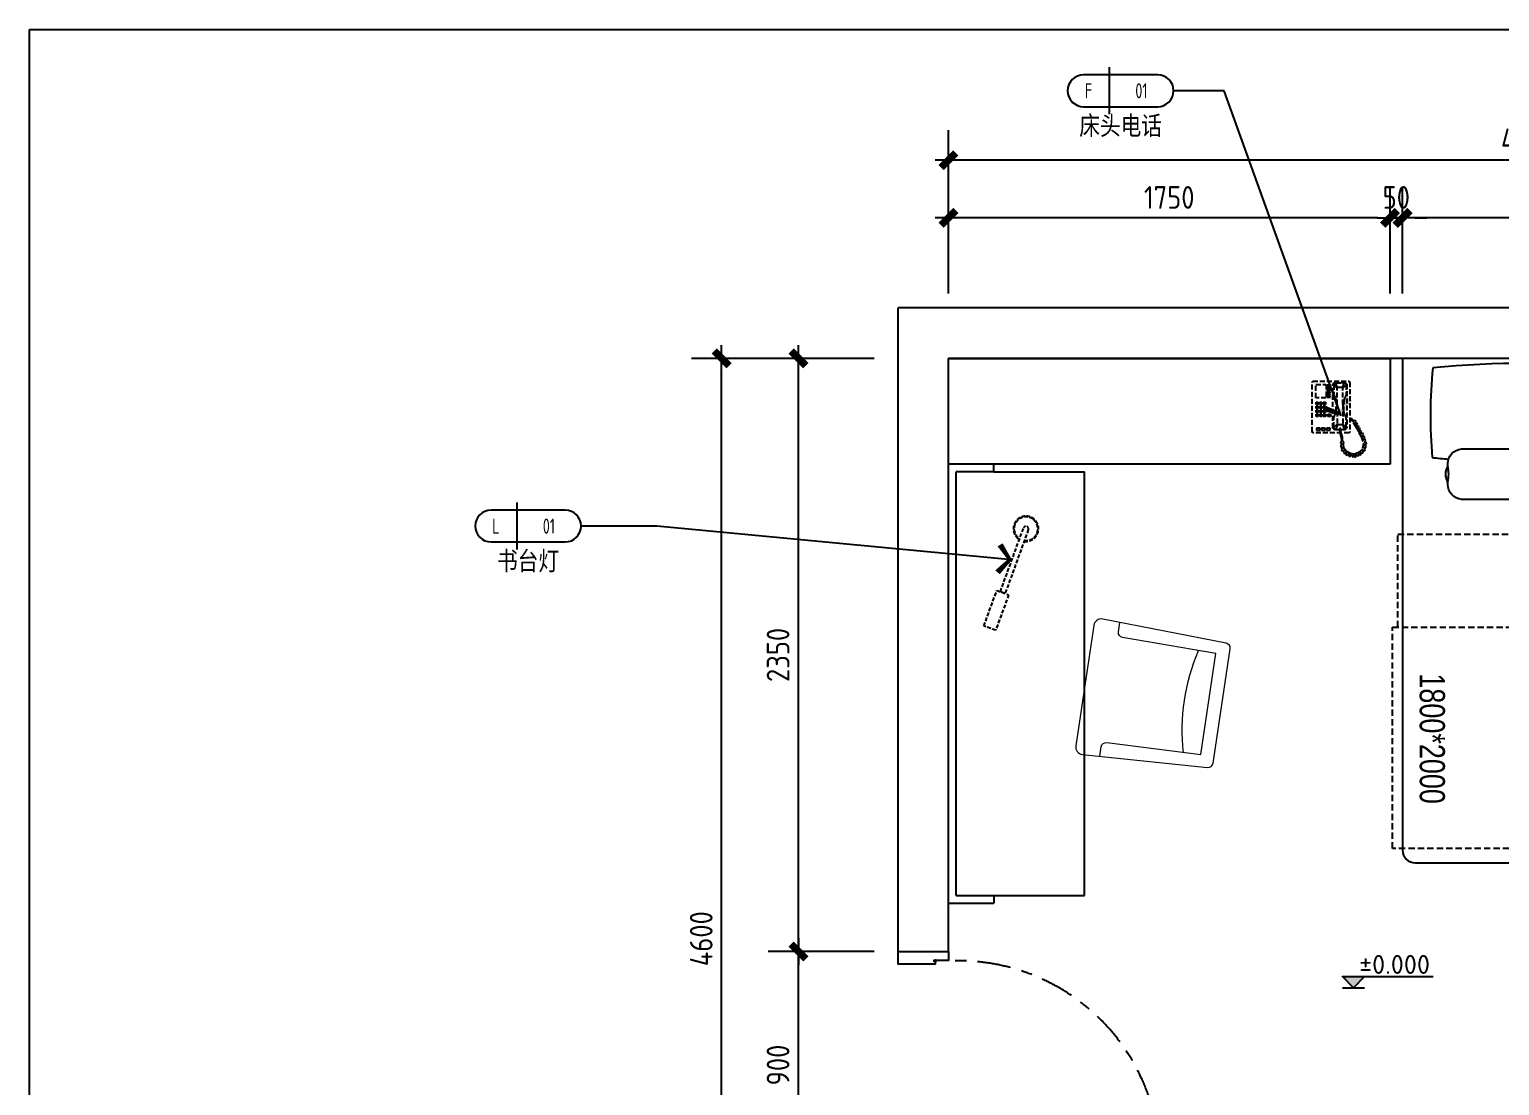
# Model space of a CAD drawing. Extents: x 220391 to 385981, y 332279 to 483868.
# Drawn here: x 220391 to 226221, y 479681 to 483868 of the extents above; entities that cross this region are included whole.
import ezdxf
from ezdxf.enums import TextEntityAlignment as Align

# ---------------------------------------------------------------- set-up
doc = ezdxf.new("R2010")
doc.units = 0
doc.header["$MEASUREMENT"] = 0
for name, pattern in [('ACAD_ISO03W100', [30, 12, -18]), ('DASH', [0.35, 0.25, -0.1]), ('DOM-虚线', [0.35, 0.25, -0.1]), ('DOM-门开启线', [0.666666, 0.333333, -0.111111, 0.111111, -0.111111]), ('HIDDEN', [0.375, 0.25, -0.125, 0, 0])]:
    doc.linetypes.add(name, pattern=pattern)
for name, color, linetype in [('0-索引文字', 50, 'Continuous'), ('A-门(0.18)-DOM', 60, 'Continuous'), ('A-门套(0.18)-DOM', 60, 'Continuous'), ('F-平面灯具(0.15)-DOM', 1, 'Continuous'), ('F-活动家私(0.25)-DOM', 51, 'Continuous'), ('P-平面活动家具', 1, 'Continuous'), ('墙体', 4, 'Continuous'), ('墙壁', 160, 'Continuous')]:
    doc.layers.add(name, color=color, linetype=linetype)
doc.styles.add('DOM-romans.shx', font='dim.shx')
doc.styles.add('st', font='', dxfattribs={"width": 0.7})
doc.styles.add('家具平面底图$0$st', font='')
doc.styles.get('st').set_extended_font_data('SimSun')
doc.styles.get('家具平面底图$0$st').set_extended_font_data('YouYuan')
doc.dimstyles.new('DOM_DIM_1 80', dxfattribs={"dimscale": 60, "dimtxt": 1.5, "dimasz": 0.8, "dimexe": 2, "dimexo": 1.5, "dimgap": 0.6, "dimtad": 1, "dimdec": 0, "dimrnd": 5, "dimzin": 12, "dimdsep": 46, "dimtxsty": 'DOM-romans.shx', "dimblk": 'DOM_Dimension_Tick', "dimcen": 0.125, "dimclrd": 44, "dimclre": 44, "dimclrt": 50, "dimadec": 0, "dimazin": 0, "dimtfac": 1, "dimtdec": 0, "dimtix": 1, "dimtmove": 2, "dimatfit": 3, "dimldrblk": 'DOM_Leader_Arrow', "dimfxl": 0, "dimtvp": 1, "dimtolj": 1, "dimtzin": 0, "dimarcsym": 0})

# ---------------------------------------------------------------- blocks, each defined once
blk = doc.blocks.new('eahrhrhh')
at = {"color": 1}
blk.add_wipeout([(-900, 0), (900, 0), (900, -696.9), (926.1, -696.9), (926.1, -1065.3), (947.8, -1065.3), (947.8, -1942.7), (900, -1942.7), (900, -1950), (898.6, -1961.8), (893.2, -1975.1), (885.4, -1985.4), (874.4, -1993.6), (861.8, -1998.6), (850, -2000), (837.3, -2000), (-850, -2000), (-866.5, -1997.2), (-878.4, -1991.2), (-885.4, -1985.4), (-893.5, -1974.6), (-897.6, -1965.4), (-899.5, -1956.8), (-900, -1950)], dxfattribs=at)
at = {"color": 8, "linetype": 'HIDDEN', "ltscale": 100}
for p in [(443.2, -696.9), (947.8, -1184)]:
    blk.add_line(p, (443.2, -1184), dxfattribs=at)
blk.add_lwpolyline([(-900, 0), (-900, -1950, 0.414214), (-850, -2000), (850, -2000, 0.414214), (900, -1950), (900, 0)], format="xyb", close=True)
at = {"color": 8}
for points in [[(-144.6, -559), (-665.9, -559, -0.392708), (-720.9, -499.8, -0.035252), (-720.3, -491.5, 0.092308), (-720.3, -426.5, -0.035252), (-720.9, -418.1, -0.392708), (-665.9, -359), (-144.6, -359, -0.392708), (-89.7, -418.1, -0.035252), (-90.3, -426.5, 0.092308), (-90.3, -491.5, -0.035252), (-89.7, -499.8, -0.392708), (-144.6, -559, 27.022466)], [(153.7, -559), (675, -559, 0.392708), (729.9, -499.8, 0.035252), (729.3, -491.5, -0.092308), (729.3, -426.5, 0.035252), (729.9, -418.1, 0.392708), (675, -359), (153.7, -359, 0.392708), (98.8, -418.1, 0.035252), (99.3, -426.5, -0.092308), (99.3, -491.5, 0.035252), (98.8, -499.8, 0.392708), (153.7, -559, -27.022466)], [(-720.3, -426.5, 0.307692), (-720.3, -491.5, -1.888889)], [(-90.3, -426.5, -0.307692), (-90.3, -491.5, 1.888889)], [(99.3, -426.5, 0.307692), (99.3, -491.5, -1.888889)], [(729.3, -426.5, -0.307692), (729.3, -491.5, 1.888889)]]:
    blk.add_lwpolyline(points, format="xyb", dxfattribs=at)
at = {"color": 8, "linetype": 'HIDDEN', "ltscale": 100}
for points in [[(-918.8, -1065.3), (-918.8, -696.9), (926.1, -696.9), (926.1, -1065.3)], [(443.2, -696.9), (947.8, -1184)], [(824.8, -1065.3), (947.8, -1065.3), (947.8, -1942.7), (-940.5, -1942.7), (-940.5, -1065.3), (443.2, -1065.3)]]:
    blk.add_lwpolyline(points, dxfattribs=at)
at = {"color": 8}
for centre, radius, start, end in [((1123, -224.7), 1912.9, 174.39105, 185.04685), ((-384.8, -4244.7), 4225.5, 85.19831, 95.37714), ((-1934.1, -229), 1912.9, 354.72401, 5.85099), ((1943.1, -229), 1912.9, 174.14901, 185.27599), ((393.9, -4244.7), 4225.5, 84.62286, 94.80169), ((-1113.9, -224.7), 1912.9, 354.95315, 5.60895), ((-368.5, 3293.2), 3709.4, 263.5905, 264.59393), ((-318.5, 3293.2), 3709.4, 273.52528, 274.47157), ((327.5, 3293.2), 3709.4, 265.52843, 266.47472), ((377.5, 3293.2), 3709.4, 275.40607, 276.4095)]:
    blk.add_arc(centre, radius, start, end, dxfattribs=at)
at = {"layer": 'F-活动家私(0.25)-DOM', "color": 8, "style": '家具平面底图$0$st', "width": 0.8}
blk.add_text('1800*2000', height=100, rotation=270, dxfattribs=at).set_placement((-782.2, -1507.5), align=Align.MIDDLE_CENTER)
blk = doc.blocks.new('A$C3f9b4c59')
at = {"layer": 'F-活动家私(0.25)-DOM'}
blk.add_blockref('eahrhrhh', (0, 0), dxfattribs=at)
blk = doc.blocks.new('ehj5j65j')
at = {"layer": 'P-平面活动家具', "lineweight": 9}
for points in [[(297579.5, 479578.1), (297543.9, 479339.7, 0.427378), (297570.4, 479305.4), (298066.8, 479253.7, 0.401409), (298088.6, 479270.6), (298156.3, 479723.1, 0.401409), (298140.4, 479745.7), (297650.6, 479841.5, 0.427372), (297615.2, 479816.5), (297579.5, 479578.1)], [(297639.6, 479298.2), (297645.2, 479335.3, -0.407882), (297667.5, 479352.2), (298039.9, 479304.7), (298099.7, 479704.7), (297729.7, 479768.3, -0.407882), (297713.3, 479791), (297719, 479828.7)]]:
    blk.add_lwpolyline(points, format="xyb", dxfattribs=at)
at = {"layer": 'P-平面活动家具', "lineweight": 9, "extrusion": (3.8264e-44, 3.06587e-44, -1)}
blk.add_ellipse((298606.6, 479425.6), major_axis=(106.3, 712.4), ratio=0.886885, start_param=4.422046, end_param=4.998753, dxfattribs=at)
blk = doc.blocks.new('A$Ce5e56844')
at = {"layer": 'A-门(0.18)-DOM'}
h = blk.add_hatch(dxfattribs=at)
h.set_pattern_fill('ANSI37', color=250, scale=8.333333, angle=270, style=0)
h.set_pattern_definition([(315, (42530.9236, 241286.5118), (0.7365695637, 0.7365695637), []), (45, (42530.9236, 241286.5118), (-0.7365695637, 0.7365695637), [])])
edge = h.paths.add_edge_path()
edge.add_line((-53.6, 863.9), (-54.5, 863.9))
edge.add_line((-54.5, 863.9), (-53.6, 864.8))
edge.add_arc((-53.8, 865), 0.208, 315, 495)
edge.add_line((-53.9, 865.1), (-55.1, 863.9))
edge.add_line((-55.1, 863.9), (-55.8, 863.9))
edge.add_line((-55.8, 863.9), (-54.9, 864.8))
edge.add_arc((-55, 865), 0.208, 315, 495)
edge.add_line((-55.2, 865.1), (-56.4, 863.9))
edge.add_line((-56.4, 863.9), (-57, 863.9))
edge.add_line((-57, 863.9), (-56.1, 864.8))
edge.add_arc((-56.3, 865), 0.208, 315, 495)
edge.add_line((-56.4, 865.1), (-57.6, 863.9))
edge.add_line((-57.6, 863.9), (-57.8, 863.9))
edge.add_line((-57.8, 863.9), (-57.8, 863.1))
edge.add_line((-57.8, 863.1), (-57.6, 863.1))
edge.add_line((-57.6, 863.1), (-56.4, 861.9))
edge.add_arc((-56.3, 862.1), 0.208, 225, 302.0278)
edge.add_arc((-56.3, 862.1), 0.208, 302.0278, 374.03624)
edge.add_arc((-56.3, 862.1), 0.208, 374.03624, 405)
edge.add_line((-56.1, 862.2), (-57, 863.1))
edge.add_line((-57, 863.1), (-56.4, 863.1))
edge.add_line((-56.4, 863.1), (-55.2, 861.9))
edge.add_arc((-55, 862.1), 0.208, 225, 302.0278)
edge.add_arc((-55, 862.1), 0.208, 302.0278, 374.03624)
edge.add_arc((-55, 862.1), 0.208, 374.03624, 405)
edge.add_line((-54.9, 862.2), (-55.8, 863.1))
edge.add_line((-55.8, 863.1), (-55.1, 863.1))
edge.add_line((-55.1, 863.1), (-53.9, 861.9))
edge.add_arc((-53.8, 862.1), 0.208, 225, 302.0278)
edge.add_arc((-53.8, 862.1), 0.208, 302.0278, 374.03624)
edge.add_arc((-53.8, 862.1), 0.208, 374.03624, 405)
edge.add_line((-53.6, 862.2), (-54.5, 863.1))
edge.add_line((-54.5, 863.1), (-53.6, 863.1))
edge.add_arc((-51.1, 863.5), 2.5, 189.59407, 530.40593)
edge = h.paths.add_edge_path(flags=16)
edge.add_arc((-51.1, 863.5), 1.67, 90, 450)
h = blk.add_hatch(dxfattribs=at)
h.set_pattern_fill('ANSI37', color=250, scale=8.333333, angle=270, style=0)
h.set_pattern_definition([(315, (42530.7728, 241336.4895), (0.7365695637, 0.7365695637), []), (45, (42530.7728, 241336.4895), (-0.7365695637, 0.7365695637), [])])
edge = h.paths.add_edge_path()
edge.add_line((-53.8, 36.1), (-54.7, 36.1))
edge.add_line((-54.7, 36.1), (-53.8, 35.2))
edge.add_arc((-53.9, 35.1), 0.208, -135, 45, ccw=False)
edge.add_line((-54.1, 34.9), (-55.3, 36.1))
edge.add_line((-55.3, 36.1), (-55.9, 36.1))
edge.add_line((-55.9, 36.1), (-55, 35.2))
edge.add_arc((-55.2, 35.1), 0.208, -135, 45, ccw=False)
edge.add_line((-55.3, 34.9), (-56.5, 36.1))
edge.add_line((-56.5, 36.1), (-57.2, 36.1))
edge.add_line((-57.2, 36.1), (-56.3, 35.2))
edge.add_arc((-56.4, 35.1), 0.208, -135, 45, ccw=False)
edge.add_line((-56.6, 34.9), (-57.8, 36.1))
edge.add_line((-57.8, 36.1), (-58, 36.1))
edge.add_line((-58, 36.1), (-58, 36.9))
edge.add_line((-58, 36.9), (-57.8, 36.9))
edge.add_line((-57.8, 36.9), (-56.6, 38.1))
edge.add_arc((-56.4, 37.9), 0.208, 57.9722, 135, ccw=False)
edge.add_arc((-56.4, 37.9), 0.208, -14.03624, 57.9722, ccw=False)
edge.add_arc((-56.4, 37.9), 0.208, -45, -14.03624, ccw=False)
edge.add_line((-56.3, 37.8), (-57.2, 36.9))
edge.add_line((-57.2, 36.9), (-56.5, 36.9))
edge.add_line((-56.5, 36.9), (-55.3, 38.1))
edge.add_arc((-55.2, 37.9), 0.208, 57.9722, 135, ccw=False)
edge.add_arc((-55.2, 37.9), 0.208, -14.03624, 57.9722, ccw=False)
edge.add_arc((-55.2, 37.9), 0.208, -45, -14.03624, ccw=False)
edge.add_line((-55, 37.8), (-55.9, 36.9))
edge.add_line((-55.9, 36.9), (-55.3, 36.9))
edge.add_line((-55.3, 36.9), (-54.1, 38.1))
edge.add_arc((-53.9, 37.9), 0.208, 57.9722, 135, ccw=False)
edge.add_arc((-53.9, 37.9), 0.208, -14.03624, 57.9722, ccw=False)
edge.add_arc((-53.9, 37.9), 0.208, -45, -14.03624, ccw=False)
edge.add_line((-53.8, 37.8), (-54.7, 36.9))
edge.add_line((-54.7, 36.9), (-53.8, 36.9))
edge.add_arc((-51.3, 36.5), 2.5, -170.40593, 170.40593, ccw=False)
edge = h.paths.add_edge_path(flags=16)
edge.add_arc((-51.3, 36.5), 1.67, -90, 270, ccw=False)
at = {"layer": 'A-门(0.18)-DOM', "color": 250}
for p, q in [((-57.8, 863.9), (-57.8, 863.1)), ((-57.6, 863.9), (-57.8, 863.9)), ((-57.6, 863.1), (-57.8, 863.1)), ((-57.6, 863.9), (-56.4, 865.1)), ((-57.6, 863.1), (-56.4, 861.9)), ((-57, 863.9), (-56.1, 864.8)), ((-56.4, 863.9), (-57, 863.9)), ((-57, 863.1), (-56.1, 862.2)), ((-56.4, 863.1), (-57, 863.1)), ((-56.4, 863.9), (-55.2, 865.1)), ((-56.4, 863.1), (-55.2, 861.9)), ((-55.8, 863.9), (-54.9, 864.8)), ((-55.1, 863.9), (-55.8, 863.9)), ((-55.8, 863.1), (-54.9, 862.2)), ((-55.1, 863.1), (-55.8, 863.1)), ((-55.1, 863.9), (-53.9, 865.1)), ((-55.1, 863.1), (-53.9, 861.9)), ((-54.5, 863.9), (-53.6, 864.8)), ((-53.6, 863.9, 0), (-54.5, 863.9)), ((-53.6, 863.1, 0), (-54.5, 863.1)), ((-54.5, 863.1), (-53.6, 862.2)), ((8, 82.5), (8, 42.3)), ((10, 82.5), (8, 82.5)), ((10, 77.5), (8, 76.5)), ((10, 71.5), (8, 72.5)), ((10, 65.4), (8, 64.4)), ((10, 59.4), (8, 60.4)), ((10, 82.5), (10, 41.4)), ((-58, 36.1), (-58, 36.9)), ((-57.8, 36.9), (-58, 36.9)), ((-57.8, 36.1), (-58, 36.1)), ((-57.8, 36.9), (-56.6, 38.1)), ((-57.8, 36.1), (-56.6, 34.9)), ((-57.2, 36.9), (-56.3, 37.8)), ((-56.5, 36.9), (-57.2, 36.9)), ((-57.2, 36.1), (-56.3, 35.2)), ((-56.5, 36.1), (-57.2, 36.1)), ((-56.5, 36.9), (-55.3, 38.1)), ((-56.5, 36.1), (-55.3, 34.9)), ((-55.9, 36.9), (-55, 37.8)), ((-55.3, 36.9), (-55.9, 36.9)), ((-55.3, 36.1), (-55.9, 36.1)), ((-55.9, 36.1), (-55, 35.2)), ((-55.3, 36.9), (-54.1, 38.1)), ((-55.3, 36.1), (-54.1, 34.9)), ((-54.7, 36.9), (-53.8, 37.8)), ((-53.8, 36.9, 0), (-54.7, 36.9)), ((-53.8, 36.1, 0), (-54.7, 36.1)), ((-54.7, 36.1), (-53.8, 35.2)), ((-39.5, 35), (0.7, 35)), ((-39.5, 35), (-39.5, 33)), ((-39.5, 33), (1.6, 33)), ((-34.5, 33), (-33.5, 35)), ((-28.5, 33), (-29.5, 35)), ((-22.4, 33), (-21.4, 35)), ((-16.4, 33), (-17.4, 35)), ((15.5, 36.5, 0), (-2.5, 36.5, 0)), ((0, 33), (0, 35)), ((6.5, 45.5, 0), (6.5, 27.5, 0)), ((8, 43), (10, 43))]:
    blk.add_line(p, q, dxfattribs=at)
at = {"layer": 'A-门(0.18)-DOM', "color": 8, "linetype": 'DASH', "lineweight": 9, "ltscale": 200}
for p, q in [((665.4, 135.4), (665.4, 150.2)), ((665.4, 150.2), (751.6, 150.2)), ((665.4, 135.4), (736.9, 135.4)), ((746.9, 106.6), (746.9, 125.4)), ((761.6, 140.2), (761.6, 135.4)), ((761.6, 140.2), (761.6, 106.6)), ((761.6, 106.6), (746.9, 106.6)), ((665.4, 0.6), (665.4, -14.2)), ((665.4, 0.6), (736.9, 0.6)), ((761.6, 29.4), (746.9, 29.4)), ((746.9, 29.4), (746.9, 10.6)), ((761.6, -4.2), (761.6, 29.4)), ((761.6, -4.2), (761.6, 0.6)), ((665.4, -14.2), (751.6, -14.2))]:
    blk.add_line(p, q, dxfattribs=at)
at = {"layer": 'A-门(0.18)-DOM', "color": 8, "linetype": 'DASH', "lineweight": 9, "ltscale": 100}
for p, q in [((433, 94.2), (435.8, 96.4)), ((433, 94.2), (433, 93)), ((433, 94.2), (457, 94.2)), ((433, 93), (457, 93)), ((435.8, 96.4), (454.2, 96.4)), ((435.8, 88.9), (435.8, 93)), ((435.8, 88.9), (454.2, 88.9)), ((435.8, 81), (435.8, 43)), ((435.8, 81), (454.2, 81)), ((439, 88.9), (439, 81)), ((451, 88.9), (451, 81)), ((454.2, 96.4), (457, 94.2)), ((454.2, 88.9), (454.2, 93)), ((454.2, 81), (454.2, 43)), ((457, 94.2), (457, 93)), ((433, 43), (457, 43)), ((433, 40.6), (433, 43)), ((433, 40.6), (457, 40.6)), ((457, 40.6), (457, 43))]:
    blk.add_line(p, q, dxfattribs=at)
at = {"layer": 'A-门(0.18)-DOM', "color": 1}
blk.add_lwpolyline([(837, 43), (8, 43), (8, 93), (837, 93)], close=True, dxfattribs=at)
at = {"layer": 'A-门(0.18)-DOM', "color": 8, "linetype": 'DASH', "lineweight": 9, "ltscale": 200}
for points in [[(785, 93), (725, 93), (725, 103), (785, 103)], [(771.2, 103), (736.8, 103), (736.8, 106.6), (771.2, 106.6)], [(785, 43), (725, 43), (725, 33), (785, 33)], [(771.2, 33), (736.8, 33), (736.8, 29.4), (771.2, 29.4)]]:
    blk.add_lwpolyline(points, close=True, dxfattribs=at)
at = {"layer": 'A-门(0.18)-DOM', "color": 250}
for centre, radius in [((-51.1, 863.5, 0), 1.67), ((-51.3, 36.5, 0), 1.67), ((6.5, 36.5), 6), ((6.5, 36.5), 5)]:
    blk.add_circle(centre, radius, dxfattribs=at)
for centre, radius, start, end in [((-56.3, 865), 0.208, 315, 135), ((-56.3, 862.1), 0.208, 225, 45), ((-55, 865), 0.208, 315, 135), ((-55, 862.1), 0.208, 225, 45), ((-53.8, 865), 0.208, 315, 135), ((-53.8, 862.1), 0.208, 225, 45), ((-51.1, 863.5, 0), 2.5, 189.59407, 170.40593), ((-56.4, 37.9), 0.208, 315, 135), ((-56.4, 35.1), 0.208, 225, 45), ((-55.2, 37.9), 0.208, 315, 135), ((-55.2, 35.1), 0.208, 225, 45), ((-53.9, 37.9), 0.208, 315, 135), ((-53.9, 35.1), 0.208, 225, 45), ((-51.3, 36.5, 0), 2.5, 189.59407, 170.40593)]:
    blk.add_arc(centre, radius, start, end, dxfattribs=at)
at = {"layer": 'A-门(0.18)-DOM', "color": 250, "linetype": 'DOM-门开启线', "ltscale": 400}
blk.add_arc((40.8, 66.5, 0), 796.6, 358.31032, 92.92332, dxfattribs=at)
at = {"layer": 'A-门(0.18)-DOM', "color": 8, "linetype": 'DASH', "lineweight": 9, "ltscale": 200}
for centre, start, end in [((736.9, 125.4), 0, 90), ((751.6, 140.2), 0, 90), ((736.9, 10.6), 270, 0), ((751.6, -4.2), 270, 0)]:
    blk.add_arc(centre, 10, start, end, dxfattribs=at)
at = {"layer": 'A-门套(0.18)-DOM', "color": 1}
for points in [[(0.2, 900), (0.2, 865), (-57.8, 865), (-57.8, 865), (-57.8, 865), (-57.8, 862), (-52.8, 862), (-52.8, 850), (-199.8, 850), (-199.8, 900), (-179.8, 900)], [(0, 0), (0, 35), (-58, 35), (-58, 35), (-58, 35), (-58, 38), (-53, 38), (-53, 50), (-200, 50), (-200, 0), (-180, 0)]]:
    blk.add_lwpolyline(points, dxfattribs=at)
blk = doc.blocks.new('fsdggag')
at = {"layer": 'F-活动家私(0.25)-DOM', "color": 8, "linetype": 'DOM-虚线', "ltscale": 80}
for p, q in [((-71.8, 204), (-74.7, 201.1)), ((-74.7, 201.1), (-74.7, 2.9)), ((71.8, 204), (-71.8, 204)), ((-56, 199.7), (-63.2, 192.5)), ((-63.2, 192.5), (-63.2, 20.1)), ((-58.9, 195.4), (-60.3, 189.7)), ((-60.3, 189.7), (-60.3, 150.9)), ((-60.3, 189.7), (-47.4, 176.7)), ((-53.2, 198.3), (-58.9, 195.4)), ((-12.9, 199.7), (-56, 199.7)), ((-18.7, 198.3), (-53.2, 198.3)), ((-46, 179.6), (-53.2, 198.3)), ((-47.4, 176.7), (-46, 179.6)), ((-47.4, 112.1), (-47.4, 176.7)), ((-46, 179.6), (-25.9, 179.6)), ((-25.9, 179.6), (-18.7, 198.3)), ((-24.4, 176.7), (-25.9, 179.6)), ((-11.5, 189.7), (-24.4, 176.7)), ((-24.4, 112.1), (-24.4, 176.7)), ((-18.7, 198.3), (-12.9, 195.4)), ((-7.2, 192.5), (-12.9, 199.7)), ((-12.9, 195.4), (-11.5, 189.7)), ((-11.5, 189.7), (-11.5, 150.9)), ((-7.2, 18.7), (-7.2, 192.5)), ((2.9, 183.9), (2.9, 188.2)), ((2.9, 188.2), (14.4, 188.2)), ((14.4, 183.9), (2.9, 183.9)), ((2.9, 179.6), (14.4, 179.6)), ((2.9, 175.3), (2.9, 179.6)), ((14.4, 175.3), (2.9, 175.3)), ((14.4, 188.2), (14.4, 183.9)), ((14.4, 179.6), (14.4, 175.3)), ((18.7, 191.1), (18.7, 137.9)), ((60.3, 191.1), (18.7, 191.1)), ((60.3, 137.9), (60.3, 191.1)), ((74.7, 201.1), (71.8, 204)), ((74.7, 2.9), (74.7, 201.1)), ((-60.3, 150.9), (-57.5, 143.7)), ((-57.5, 143.7), (-53.2, 136.5)), ((-53.2, 136.5), (-51.7, 126.4)), ((-51.7, 126.4), (-51.7, 112.1)), ((-18.7, 136.5), (-20.1, 126.4)), ((-20.1, 126.4), (-20.1, 112.1)), ((-14.4, 143.7), (-18.7, 136.5)), ((-11.5, 150.9), (-14.4, 143.7)), ((2.9, 171), (14.4, 171)), ((2.9, 166.7), (2.9, 171)), ((14.4, 166.7), (2.9, 166.7)), ((2.9, 162.4), (14.4, 162.4)), ((2.9, 158), (2.9, 162.4)), ((14.4, 158), (2.9, 158)), ((2.9, 153.7), (14.4, 153.7)), ((2.9, 149.4), (2.9, 153.7)), ((14.4, 149.4), (2.9, 149.4)), ((2.9, 145.1), (14.4, 145.1)), ((2.9, 140.8), (2.9, 145.1)), ((14.4, 140.8), (2.9, 140.8)), ((14.4, 171), (14.4, 166.7)), ((14.4, 162.4), (14.4, 158)), ((14.4, 153.7), (14.4, 149.4)), ((14.4, 145.1), (14.4, 140.8)), ((18.7, 137.9), (60.3, 137.9)), ((21.6, 120.7), (21.6, 112.1)), ((30.2, 120.7), (21.6, 120.7)), ((30.2, 112.1), (30.2, 120.7)), ((44.5, 120.7), (35.9, 120.7)), ((35.9, 120.7), (35.9, 112.1)), ((44.5, 112.1), (44.5, 120.7)), ((58.9, 120.7), (50.3, 120.7)), ((50.3, 120.7), (50.3, 112.1)), ((58.9, 112.1), (58.9, 120.7)), ((-60.3, 60.3), (-57.5, 67.5)), ((-60.3, 21.6), (-60.3, 60.3)), ((-57.5, 67.5), (-53.2, 74.7)), ((-53.2, 74.7), (-51.7, 84.8)), ((-51.7, 84.8), (-51.7, 112.1)), ((-47.4, 112.1), (-47.4, 34.5)), ((-24.4, 112.1), (-24.4, 34.5)), ((-20.1, 84.8), (-20.1, 112.1)), ((-18.7, 74.7), (-20.1, 84.8)), ((-14.4, 67.5), (-18.7, 74.7)), ((-11.5, 60.3), (-14.4, 67.5)), ((-11.5, 21.6), (-11.5, 60.3)), ((12.9, 73.3), (1.4, 73.3)), ((1.4, 73.3), (1.4, 64.7)), ((1.4, 64.7), (12.9, 64.7)), ((12.9, 64.7), (12.9, 73.3)), ((21.6, 112.1), (30.2, 112.1)), ((30.2, 104.9), (21.6, 104.9)), ((21.6, 104.9), (21.6, 96.3)), ((21.6, 96.3), (30.2, 96.3)), ((21.6, 89.1), (21.6, 80.5)), ((30.2, 89.1), (21.6, 89.1)), ((21.6, 80.5), (30.2, 80.5)), ((30.2, 73.3), (21.6, 73.3)), ((21.6, 73.3), (21.6, 64.7)), ((21.6, 64.7), (30.2, 64.7)), ((30.2, 96.3), (30.2, 104.9)), ((30.2, 80.5), (30.2, 89.1)), ((30.2, 64.7), (30.2, 73.3)), ((35.9, 112.1), (44.5, 112.1)), ((44.5, 104.9), (35.9, 104.9)), ((35.9, 104.9), (35.9, 96.3)), ((35.9, 96.3), (44.5, 96.3)), ((44.5, 89.1), (35.9, 89.1)), ((35.9, 89.1), (35.9, 80.5)), ((35.9, 80.5), (44.5, 80.5)), ((44.5, 73.3), (35.9, 73.3)), ((35.9, 73.3), (35.9, 64.7)), ((35.9, 64.7), (44.5, 64.7)), ((44.5, 96.3), (44.5, 104.9)), ((44.5, 80.5), (44.5, 89.1)), ((44.5, 64.7), (44.5, 73.3)), ((50.3, 112.1), (58.9, 112.1)), ((58.9, 104.9), (50.3, 104.9)), ((50.3, 104.9), (50.3, 96.3)), ((50.3, 96.3), (58.9, 96.3)), ((58.9, 89.1), (50.3, 89.1)), ((50.3, 89.1), (50.3, 80.5)), ((50.3, 80.5), (58.9, 80.5)), ((58.9, 73.3), (50.3, 73.3)), ((50.3, 73.3), (50.3, 64.7)), ((50.3, 64.7), (58.9, 64.7)), ((58.9, 96.3), (58.9, 104.9)), ((58.9, 80.5), (58.9, 89.1)), ((58.9, 64.7), (58.9, 73.3)), ((-121.6, 3.4), (-118.4, 9.5)), ((-117.3, -4.5), (-121.6, 3.4)), ((-110, 1.7), (-119.3, -15.2)), ((-118.4, 9.5), (-110.6, 6.9)), ((-115.8, 13.6), (-112.9, 20)), ((-110.6, 6.9), (-115.8, 13.6)), ((-112.9, 20), (-105, 16.5)), ((-111.2, 23.2), (-108.8, 27.8)), ((-105, 16.5), (-111.2, 23.2)), ((-108.8, 4.6), (-110.9, 4)), ((-110.9, 4), (-110, 1.7)), ((-108.8, 27.8), (-100.4, 25.2)), ((-102.7, 16.5), (-108.8, 4.6)), ((-105, 33.7), (-102.7, 38)), ((-100.4, 25.2), (-105, 33.7)), ((-102.7, 38), (-95.2, 35.7)), ((-93.4, 32.2), (-102.7, 16.5)), ((-99.8, 43.3), (-98.7, 46.5)), ((-95.2, 35.7), (-99.8, 43.3)), ((-98.7, 46.5), (-95.5, 47.3)), ((-95.5, 47.3), (-90.2, 47.6)), ((-88.2, 40.9), (-93.4, 32.2)), ((-88.8, 43.8), (-91.7, 43.8)), ((-91.7, 43.8), (-88.2, 40.9)), ((-90.2, 47.6), (-86.1, 53.1)), ((-87, 45.6), (-88.8, 43.8)), ((-83.2, 48.2), (-87, 45.6)), ((-86.1, 53.1), (-82.7, 55.2)), ((-80, 50.5), (-83.2, 48.2)), ((-82.7, 55.2), (-74.7, 56)), ((-74.7, 51.7), (-80, 50.5)), ((-74.7, 2.9), (-71.8, 0)), ((-71.8, 0), (71.8, 0)), ((-63.2, 20.1), (-56, 11.5)), ((-60.3, 21.6), (-47.4, 34.5)), ((-58.9, 15.8), (-60.3, 21.6)), ((-53.2, 12.9), (-58.9, 15.8)), ((-56, 11.5), (-39.2, 11.5)), ((-46, 31.6), (-53.2, 12.9)), ((-39.1, 12.9), (-53.2, 12.9)), ((-47.4, 34.5), (-46, 31.6)), ((-46, 31.6), (-25.9, 31.6)), ((-41.7, -3.6), (-39.6, 5.7)), ((-39.6, 5.7), (-38.8, 17.2)), ((-38.8, 17.2), (-34.5, 17.2)), ((-34.7, 4.9), (-38.2, -9.7)), ((-34.5, 17.2), (-34.7, 4.9)), ((-18.7, 12.9), (-34.6, 12.9)), ((-34.6, 11.5), (-14.4, 11.5)), ((-24.4, 34.5), (-25.9, 31.6)), ((-25.9, 31.6), (-18.7, 12.9)), ((-11.5, 21.6), (-24.4, 34.5)), ((-18.7, 12.9), (-12.9, 15.8)), ((-14.4, 11.5), (-7.2, 18.7)), ((-12.9, 15.8), (-11.5, 21.6)), ((2.9, 18.7), (17.2, 18.7)), ((2.9, 10.1), (2.9, 18.7)), ((17.2, 10.1), (2.9, 10.1)), ((17.2, 18.7), (17.2, 10.1)), ((23, 10.1), (23, 18.7)), ((23, 18.7), (37.4, 18.7)), ((37.4, 10.1), (23, 10.1)), ((37.4, 18.7), (37.4, 10.1)), ((43.1, 10.1), (43.1, 18.7)), ((43.1, 18.7), (57.5, 18.7)), ((57.5, 10.1), (43.1, 10.1)), ((57.5, 18.7), (57.5, 10.1)), ((71.8, 0), (74.7, 2.9)), ((-140.8, -45.8), (-139.4, -38.5)), ((-131.8, -48.4), (-140.8, -45.8)), ((-139.4, -38.5), (-131.5, -38.5)), ((-139.4, -52.8), (-131.8, -48.4)), ((-138.2, -58.6), (-139.4, -52.8)), ((-129.2, -58.3), (-138.2, -58.6)), ((-137.6, -32.7), (-135.6, -26)), ((-131.5, -38.5), (-137.6, -32.7)), ((-136.2, -66.1), (-129.2, -58.3)), ((-135.6, -26), (-126.3, -26.3)), ((-134.7, -23.1), (-132.1, -14.4)), ((-126.3, -26.3), (-134.7, -23.1)), ((-132.1, -14.4), (-123.4, -15.2)), ((-119.3, -15.2), (-128.9, -42.6)), ((-128.9, -42.6), (-124.8, -64.4)), ((-128.6, -6.8), (-125.4, -2.1)), ((-123.4, -15.2), (-128.6, -6.8)), ((-125.4, -2.1), (-117.3, -4.5)), ((-51.3, -60.6), (-49.8, -42.3)), ((-51, -35.6), (-45.7, -31.8)), ((-49.8, -42.3), (-51, -35.6)), ((-39.3, -57.1), (-48.6, -58)), ((-48.6, -58), (-40.5, -64.4)), ((-38.5, -42.9), (-46.9, -44.3)), ((-46.9, -44.3), (-38.8, -49.3)), ((-46, -24.2), (-45.2, -17.3)), ((-45.7, -31.8), (-46, -24.2)), ((-45.2, -17.3), (-41.7, -3.6)), ((-41.4, -30.9), (-42.2, -32.7)), ((-42.2, -32.7), (-39, -35.9)), ((-38.2, -9.7), (-41.7, -23.4)), ((-41.7, -23.4), (-41.4, -30.9)), ((-38.8, -49.3), (-39.3, -57.1)), ((-39, -35.9), (-38.5, -42.9)), ((-133.8, -72), (-136.2, -66.1)), ((-125.4, -69.3), (-133.8, -72)), ((-129.5, -77.2), (-125.4, -69.3)), ((-125.7, -80.7), (-129.5, -77.2)), ((-117.6, -77.2), (-125.7, -80.7)), ((-124.8, -64.4), (-112, -76.9)), ((-121, -85.1), (-117.6, -77.2)), ((-116.4, -89.1), (-121, -85.1)), ((-110.3, -81.6), (-116.4, -89.1)), ((-112, -76.9), (-95.2, -84.2)), ((-111.2, -90.3), (-110.3, -81.6)), ((-106.5, -92.6), (-111.2, -90.3)), ((-99.8, -86.8), (-106.5, -92.6)), ((-99.5, -94.7), (-99.8, -86.8)), ((-94, -96.1), (-99.5, -94.7)), ((-95.2, -84.2), (-77.7, -82.7)), ((-90.8, -86.8), (-94, -96.1)), ((-88.8, -95.2), (-90.8, -86.8)), ((-83.8, -94.7), (-88.8, -95.2)), ((-80.3, -86.8), (-83.8, -94.7)), ((-76.6, -94.7), (-80.3, -86.8)), ((-77.7, -82.7), (-62.3, -74.6)), ((-70.4, -92.9), (-76.6, -94.7)), ((-64.3, -89.1), (-71.3, -83.3)), ((-71.3, -83.3), (-70.4, -92.9)), ((-58.8, -85.6), (-64.3, -89.1)), ((-62.3, -74.6), (-51.3, -60.6)), ((-53.3, -82.7), (-60, -77.8)), ((-60, -77.8), (-58.8, -85.6)), ((-48.9, -77.5), (-53.3, -82.7)), ((-44.3, -71.1), (-53, -69.3)), ((-53, -69.3), (-48.9, -77.5)), ((-40.5, -64.4), (-44.3, -71.1))]:
    blk.add_line(p, q, dxfattribs=at)
blk = doc.blocks.new('A$Cfbbf359a')
at = {"layer": 'F-平面灯具(0.15)-DOM', "linetype": 'DOM-虚线', "ltscale": 60}
blk.add_lwpolyline([(-385.4, 166.9), (-244.5, 115.6), (-261.6, 68.6), (-402.5, 119.9)], close=True, dxfattribs=at)
blk.add_lwpolyline([(-249.6, 101.5), (3.4, 9.4, -1), (-3.4, -9.4), (-256.5, 82.7)], format="xyb", close=True, dxfattribs=at)
for radius in [50, 47]:
    blk.add_arc((0, 0), radius, 171.53696, 148.46304, dxfattribs=at)
blk = doc.blocks.new('DOM_Dimension_Tick')
at = {"color": 0, "linetype": 'ByBlock'}
for p, q in [((-1.09, 0), (0, 0)), ((0, 0), (1.09, 0))]:
    blk.add_line(p, q, dxfattribs=at)
at = {"color": 0, "linetype": 'Continuous', "const_width": 0.608}
blk.add_lwpolyline([(-0.61, -0.61), (0.61, 0.61)], dxfattribs=at)
blk = doc.blocks.new('*D452')
at = {"color": 44, "lineweight": -2, "transparency": 16777216}
for p, q in [((225836.2, 482821), (225836.2, 483241)), ((227636.2, 482821), (227636.2, 483241)), ((227588.2, 483121), (225884.2, 483121))]:
    blk.add_line(p, q, dxfattribs=at)
at = {"layer": 'Defpoints', "color": 0, "transparency": 16777216}
for p in [(225836.2, 483121), (227636.2, 482564), (225836.2, 482354)]:
    blk.add_point(p, dxfattribs=at)
at = {"color": 44, "lineweight": -2, "transparency": 16777216, "xscale": 48, "yscale": 48, "zscale": 48, "rotation": 180}
blk.add_blockref('DOM_Dimension_Tick', (225836.2, 483121), dxfattribs=at)
at = {"color": 44, "lineweight": -2, "transparency": 16777216, "xscale": 48, "yscale": 48, "zscale": 48}
blk.add_blockref('DOM_Dimension_Tick', (227636.2, 483121), dxfattribs=at)
at = {"color": 50, "transparency": 16777216, "insert": (226736.2, 483202), "char_height": 90, "attachment_point": 5, "style": 'DOM-romans.shx'}
blk.add_mtext('\\A1;1800', dxfattribs=at)
blk = doc.blocks.new('DOM_Leader_Arrow')
at = {"color": 0, "linetype": 'ByBlock'}
blk.add_line((0, 0), (-1.5, 0), dxfattribs=at)
for points in [[(-1.29, 1), (-0.89, 1.28), (-0.36, 0), (0, 0)], [(-1.29, -1), (-0.89, -1.28), (-0.36, 0), (0, 0)]]:
    blk.add_solid(points, dxfattribs=at)
blk = doc.blocks.new('*D453')
at = {"color": 44, "lineweight": -2, "transparency": 16777216}
for p, q in [((224035.4, 482821), (224035.4, 483241)), ((225786.2, 482821), (225786.2, 483241)), ((225738.2, 483121), (224083.4, 483121))]:
    blk.add_line(p, q, dxfattribs=at)
at = {"layer": 'Defpoints', "color": 0, "transparency": 16777216}
for p in [(224035.4, 483121), (224035.4, 482354, 0), (225786.2, 482354, 0)]:
    blk.add_point(p, dxfattribs=at)
at = {"color": 44, "lineweight": -2, "transparency": 16777216, "xscale": 48, "yscale": 48, "zscale": 48, "rotation": 180}
blk.add_blockref('DOM_Dimension_Tick', (224035.4, 483121), dxfattribs=at)
at = {"color": 44, "lineweight": -2, "transparency": 16777216, "xscale": 48, "yscale": 48, "zscale": 48}
blk.add_blockref('DOM_Dimension_Tick', (225786.2, 483121), dxfattribs=at)
at = {"color": 50, "transparency": 16777216, "insert": (224910.8, 483202), "char_height": 90, "attachment_point": 5, "style": 'DOM-romans.shx'}
blk.add_mtext('\\A1;1750', dxfattribs=at)
blk = doc.blocks.new('*D454')
at = {"color": 44, "lineweight": -2, "transparency": 16777216}
for p, q in [((224035.4, 483049.3), (224035.4, 483469.3)), ((228635.4, 483049.3), (228635.4, 483469.3)), ((228587.4, 483349.3), (224083.4, 483349.3))]:
    blk.add_line(p, q, dxfattribs=at)
at = {"layer": 'Defpoints', "color": 0, "transparency": 16777216}
for p in [(224035.4, 483349.3), (224035.4, 482564), (228635.4, 482564)]:
    blk.add_point(p, dxfattribs=at)
at = {"color": 44, "lineweight": -2, "transparency": 16777216, "xscale": 48, "yscale": 48, "zscale": 48, "rotation": 180}
blk.add_blockref('DOM_Dimension_Tick', (224035.4, 483349.3), dxfattribs=at)
at = {"color": 44, "lineweight": -2, "transparency": 16777216, "xscale": 48, "yscale": 48, "zscale": 48}
blk.add_blockref('DOM_Dimension_Tick', (228635.4, 483349.3), dxfattribs=at)
at = {"color": 50, "transparency": 16777216, "insert": (226335.4, 483430.3), "char_height": 90, "attachment_point": 5, "style": 'DOM-romans.shx'}
blk.add_mtext('\\A1;4600', dxfattribs=at)
blk = doc.blocks.new('*D457')
at = {"color": 44, "lineweight": -2, "transparency": 16777216}
for p, q in [((223740.8, 480212.4), (223320.8, 480212.4)), ((223440.8, 479360.3), (223440.8, 480164.4)), ((223740.8, 479312.3), (223320.8, 479312.3))]:
    blk.add_line(p, q, dxfattribs=at)
at = {"layer": 'Defpoints', "color": 0, "transparency": 16777216}
for p in [(223440.8, 480212.4), (224035.6, 480212.4), (224035.4, 479312.3)]:
    blk.add_point(p, dxfattribs=at)
at = {"color": 44, "lineweight": -2, "transparency": 16777216, "xscale": 48, "yscale": 48, "zscale": 48}
for p, rotation in [((223440.8, 480212.4), 90), ((223440.8, 479312.3), 270)]:
    blk.add_blockref('DOM_Dimension_Tick', p, dxfattribs=dict(at, rotation=rotation))
at = {"color": 50, "transparency": 16777216, "insert": (223359.8, 479762.4), "char_height": 90, "attachment_point": 5, "rotation": 90, "style": 'DOM-romans.shx'}
blk.add_mtext('\\A1;900', dxfattribs=at)
blk = doc.blocks.new('*D458')
at = {"color": 44, "lineweight": -2, "transparency": 16777216}
for p, q in [((223740.8, 482564), (223320.8, 482564)), ((223440.8, 480260.4), (223440.8, 482516)), ((223740.8, 480212.4), (223320.8, 480212.4))]:
    blk.add_line(p, q, dxfattribs=at)
at = {"layer": 'Defpoints', "color": 0, "transparency": 16777216}
for p in [(223440.8, 482564), (224035.4, 482564, 0), (224035.6, 480212.4)]:
    blk.add_point(p, dxfattribs=at)
at = {"color": 44, "lineweight": -2, "transparency": 16777216, "xscale": 48, "yscale": 48, "zscale": 48}
for p, rotation in [((223440.8, 482564), 90), ((223440.8, 480212.4), 270)]:
    blk.add_blockref('DOM_Dimension_Tick', p, dxfattribs=dict(at, rotation=rotation))
at = {"color": 50, "transparency": 16777216, "insert": (223359.8, 481388.2), "char_height": 90, "attachment_point": 5, "rotation": 90, "style": 'DOM-romans.shx'}
blk.add_mtext('\\A1;2350', dxfattribs=at)
blk = doc.blocks.new('*D459')
at = {"color": 44, "lineweight": -2, "transparency": 16777216}
for p, q in [((223436.1, 482564), (223016.1, 482564)), ((223136.1, 478010.3), (223136.1, 482516)), ((223436.1, 477962.3), (223016.1, 477962.3))]:
    blk.add_line(p, q, dxfattribs=at)
at = {"layer": 'Defpoints', "color": 0, "transparency": 16777216}
for p in [(223136.1, 482564), (224035.4, 482564), (224935.4, 477962.3)]:
    blk.add_point(p, dxfattribs=at)
at = {"color": 44, "lineweight": -2, "transparency": 16777216, "xscale": 48, "yscale": 48, "zscale": 48}
for p, rotation in [((223136.1, 482564), 90), ((223136.1, 477962.3), 270)]:
    blk.add_blockref('DOM_Dimension_Tick', p, dxfattribs=dict(at, rotation=rotation))
at = {"color": 50, "transparency": 16777216, "insert": (223055.1, 480263.2), "char_height": 90, "attachment_point": 5, "rotation": 90, "style": 'DOM-romans.shx'}
blk.add_mtext('\\A1;4600', dxfattribs=at)
blk = doc.blocks.new('DOM-立面家具标注符号')
blk.add_line((0, 3.1), (0, -3.1))
at = {"color": 150}
blk.add_lwpolyline([(-3.4, 2.1, 1), (-3.4, -2.1), (6.4, -2.1, 1), (6.4, 2.1)], format="xyb", close=True, dxfattribs=at)
at = {"style": 'st', "width": 0.8, "flags": 4}
blk.add_attdef('ITEM5', text='', height=2.5, dxfattribs=at).set_placement((-6, 0), align=Align.MIDDLE_RIGHT)
at = {"style": 'DOM-romans.shx', "width": 0.8}
for tag, flags, p in [('NUM1', 12, (-2.75, 0)), ('NUM2', 4, (4.25, 0)), ('NUM4', 4, (1.5, -4.6))]:
    blk.add_attdef(tag, text='', height=2, dxfattribs=dict(at, flags=flags)).set_placement(p, align=Align.MIDDLE)
at = {"style": 'st', "width": 0.8, "flags": 4}
blk.add_attdef('NUM3', text='', height=2.5, dxfattribs=at).set_placement((9, 0), align=Align.MIDDLE_LEFT)
blk.add_attdef('NUM6', text='', height=2.5, dxfattribs=at).set_placement((1.5, -8.35), align=Align.MIDDLE_CENTER)
blk = doc.blocks.new('DOM-平面标高符号')
blk.add_hatch(color=256).paths.add_polyline_path([(1.47, 1.5), (0, 0), (-1.47, 1.5)])
at = {"color": 150}
for p, q in [((-1.47, 1.5), (10.53, 1.5)), ((-1.47, 0), (1.47, 0))]:
    blk.add_line(p, q, dxfattribs=at)
blk.add_lwpolyline([(1.47, 1.5), (0, 0), (-1.47, 1.5)], close=True, dxfattribs=at)
at = {"style": 'DOM-romans.shx', "width": 0.444477}
blk.add_attdef('ELEV', text='', height=2.5, dxfattribs=at).set_placement((0.75, 1.82), (10.11, 1.82), align=Align.FIT)
blk = doc.blocks.new('DOM-立面家具标注符号-002')
blk.add_line((0, 3.1), (0, -3.1))
at = {"color": 150}
blk.add_lwpolyline([(-3.4, 2.1, 1), (-3.4, -2.1), (6.4, -2.1, 1), (6.4, 2.1)], format="xyb", close=True, dxfattribs=at)
at = {"style": 'st', "width": 0.8, "flags": 4}
blk.add_attdef('ITEM6', text='', height=2.5, dxfattribs=at).set_placement((-6, 0), align=Align.MIDDLE_RIGHT)
at = {"style": 'DOM-romans.shx', "width": 0.8}
for tag, flags, p in [('NUM1', 12, (-2.75, 0)), ('NUM2', 4, (4.25, 0)), ('NUM4', 4, (1.5, -4.6)), ('NUM5', 4, (1.5, -7.6))]:
    blk.add_attdef(tag, text='', height=2, dxfattribs=dict(at, flags=flags)).set_placement(p, align=Align.MIDDLE)
at = {"style": 'st', "width": 0.8, "flags": 4}
blk.add_attdef('NUM3', text='', height=2.5, dxfattribs=at).set_placement((9, 0), align=Align.MIDDLE_LEFT)
blk.add_attdef('NUM7', text='', height=2.5, dxfattribs=at).set_placement((1.5, -10.85), align=Align.MIDDLE_CENTER)
blk = doc.blocks.new('ehrhhh')
at = {"color": 0}
blk.add_lwpolyline([(292356.6, 474869.8), (315961.1, 474869.8), (315961.1, 466871.5), (292356.6, 466871.5)], close=True, dxfattribs=at)
blk = doc.blocks.new('*D810')
at = {"color": 44, "lineweight": -2, "transparency": 16777216}
for p, q in [((225786.2, 482821), (225786.2, 483241)), ((225836.2, 482821), (225836.2, 483241)), ((225738.2, 483121), (225690.2, 483121)), ((225836.2, 483121), (225786.2, 483121)), ((225884.2, 483121), (225932.2, 483121))]:
    blk.add_line(p, q, dxfattribs=at)
at = {"layer": 'Defpoints', "color": 0, "transparency": 16777216}
for p in [(225786.2, 483121), (225786.2, 482444.5, 0), (225836.2, 482444.5)]:
    blk.add_point(p, dxfattribs=at)
at = {"color": 44, "lineweight": -2, "transparency": 16777216, "xscale": 48, "yscale": 48, "zscale": 48}
blk.add_blockref('DOM_Dimension_Tick', (225786.2, 483121), dxfattribs=at)
at = {"color": 44, "lineweight": -2, "transparency": 16777216, "xscale": 48, "yscale": 48, "zscale": 48, "rotation": 180}
blk.add_blockref('DOM_Dimension_Tick', (225836.2, 483121), dxfattribs=at)
at = {"color": 50, "transparency": 16777216, "insert": (225811.2, 483202), "char_height": 90, "attachment_point": 5, "style": 'DOM-romans.shx'}
blk.add_mtext('\\A1;50', dxfattribs=at)

msp = doc.modelspace()

# ---------------------------------------------------------------- linework, layer by layer
at = {"layer": 'P-平面活动家具', "color": 2, "ltscale": 20}
for p, q in [((224035.4, 480404), (224035.4, 482144)), ((224215.4, 482114), (224065.4, 482114)), ((224065.4, 480434), (224065.4, 482114)), ((224215.4, 482114), (224215.4, 482144)), ((224215.4, 482114), (224575.4, 482114)), ((224575.4, 480434), (224575.4, 482114)), ((224065.4, 480434), (224215.4, 480434)), ((224215.4, 480434), (224215.4, 480404)), ((224215.4, 480434), (224575.4, 480434)), ((224035.4, 480404), (224215.4, 480404))]:
    msp.add_line(p, q, dxfattribs=at)
at = {"layer": '墙体'}
for p, q in [((223835.4, 480212.3), (223835.4, 482764)), ((228875.4, 482764), (223835.4, 482764)), ((228635.4, 482564), (224035.4, 482564)), ((224035.4, 480212.3), (224035.4, 482564)), ((223835.4, 480212.3), (224035.4, 480212.3))]:
    msp.add_line(p, q, dxfattribs=at)

# ---------------------------------------------------------------- block references
at = {"color": 4, "rotation": 90}
msp.add_blockref('A$Cfbbf359a', (224342.7, 481888.4), dxfattribs=at)
at = {"color": 2}
msp.add_blockref('ehj5j65j', (-73003.7, 1688.7), dxfattribs=at)
at = {"layer": '0-索引文字'}
ref = msp.add_blockref('DOM-立面家具标注符号-002', (224673.1, 483624.8), dxfattribs=dict(at, xscale=30, yscale=30, zscale=30))
ref.add_attrib('NUM1', 'F', dxfattribs={"layer": '0', "height": 60, "style": 'DOM-romans.shx', "width": 0.8}).set_placement((224590.6, 483624.8), align=Align.MIDDLE)
ref.add_attrib('NUM2', '01', dxfattribs={"layer": '0', "height": 60, "style": 'DOM-romans.shx', "width": 0.8}).set_placement((224800.6, 483624.8), align=Align.MIDDLE)
ref.add_attrib('NUM7', '床头电话', dxfattribs={"layer": '0', "height": 75, "style": 'st', "width": 0.8}).set_placement((224718.1, 483486.8), align=Align.MIDDLE_CENTER)
ref = msp.add_blockref('DOM-立面家具标注符号', (222323.6, 481899), dxfattribs=dict(at, xscale=30, yscale=30, zscale=30))
ref.add_attrib('NUM1', 'L', dxfattribs={"layer": '0', "height": 60, "style": 'DOM-romans.shx', "width": 0.8}).set_placement((222241.1, 481899), align=Align.MIDDLE)
ref.add_attrib('NUM2', '01', dxfattribs={"layer": '0', "height": 60, "style": 'DOM-romans.shx', "width": 0.8}).set_placement((222451.1, 481899), align=Align.MIDDLE)
ref.add_attrib('NUM6', '书台灯', dxfattribs={"layer": '0', "height": 75, "style": 'st', "width": 0.8}).set_placement((222368.6, 481761), align=Align.MIDDLE_CENTER)
ref = msp.add_blockref('DOM-平面标高符号', (225641.3, 480069), dxfattribs=dict(at, xscale=30, yscale=30, zscale=30))
ref.add_attrib('ELEV', '%%P0.000', dxfattribs={"layer": '0', "height": 75, "style": 'DOM-romans.shx', "width": 0.715203}).set_placement((225663.7, 480123.7), (225944.7, 480123.7), align=Align.FIT)
at = {"layer": 'F-活动家私(0.25)-DOM', "xscale": -1}
msp.add_blockref('fsdggag', (225552, 482269), dxfattribs=at)
at = {"layer": '墙体'}
msp.add_blockref('A$Ce5e56844', (224035.4, 479312.3), dxfattribs=at)

# ---------------------------------------------------------------- dimensions: what is measured, and where the dimension line sits
at = {"color": 4}
for base, p1, p2, picture, middle in [((223136.1, 482564), (224935.4, 477962.3), (224035.4, 482564), '*D459', (223055.1, 480263.2)), ((223440.8, 482564), (224035.6, 480212.4), (224035.4, 482564, 0), '*D458', (223359.8, 481388.2)), ((223440.8, 480212.4), (224035.4, 479312.3), (224035.6, 480212.4), '*D457', (223359.8, 479762.4))]:
    dim = msp.add_linear_dim(base=base, p1=p1, p2=p2, angle=90, dimstyle='DOM_DIM_1 80', dxfattribs=at)
    dim.commit()
    dim.dimension.update_dxf_attribs({"geometry": picture, "text_midpoint": middle})

# ---------------------------------------------------------------- leaders
for points in [[(225591.9, 482336.1), (225128.1, 483624.8), (224928.1, 483624.8)], [(224287.2, 481765.3), (222878.6, 481899), (222578.6, 481899)]]:
    msp.add_leader(points, dimstyle='DOM_DIM_1 80', override={"dimgap": 0.6, "dimtad": 0}, dxfattribs=at)

# ---------------------------------------------------------------- next in the draw order: block references
at = {"layer": '墙壁', "color": 4, "linetype": 'ACAD_ISO03W100'}
msp.add_blockref('A$C3f9b4c59', (226736.2, 482564), dxfattribs=at)

# ---------------------------------------------------------------- next in the draw order: linework, layer by layer
at = {"color": 2, "elevation": 0}
msp.add_lwpolyline([(225786.2, 482144), (224035.4, 482144), (224035.4, 482564), (225786.2, 482564)], close=True, dxfattribs=at)

# ---------------------------------------------------------------- next in the draw order: block references
at = {"color": 4}
msp.add_blockref('ehrhhh', (-71965.3, 8998.3), dxfattribs=at)

# ---------------------------------------------------------------- next in the draw order: dimensions: what is measured, and where the dimension line sits
for base, p1, p2, picture, middle in [((224035.4, 483349.3), (228635.4, 482564), (224035.4, 482564), '*D454', (226335.4, 483430.3)), ((224035.4, 483121), (225786.2, 482354, 0), (224035.4, 482354, 0), '*D453', (224910.8, 483202)), ((225786.2, 483121), (225836.2, 482444.5), (225786.2, 482444.5, 0), '*D810', (225811.2, 483202)), ((225836.2, 483121), (227636.2, 482564), (225836.2, 482354), '*D452', (226736.2, 483202))]:
    dim = msp.add_linear_dim(base=base, p1=p1, p2=p2, dimstyle='DOM_DIM_1 80', dxfattribs=at)
    dim.commit()
    dim.dimension.update_dxf_attribs({"geometry": picture, "text_midpoint": middle})

doc.saveas('drawing.dxf')
